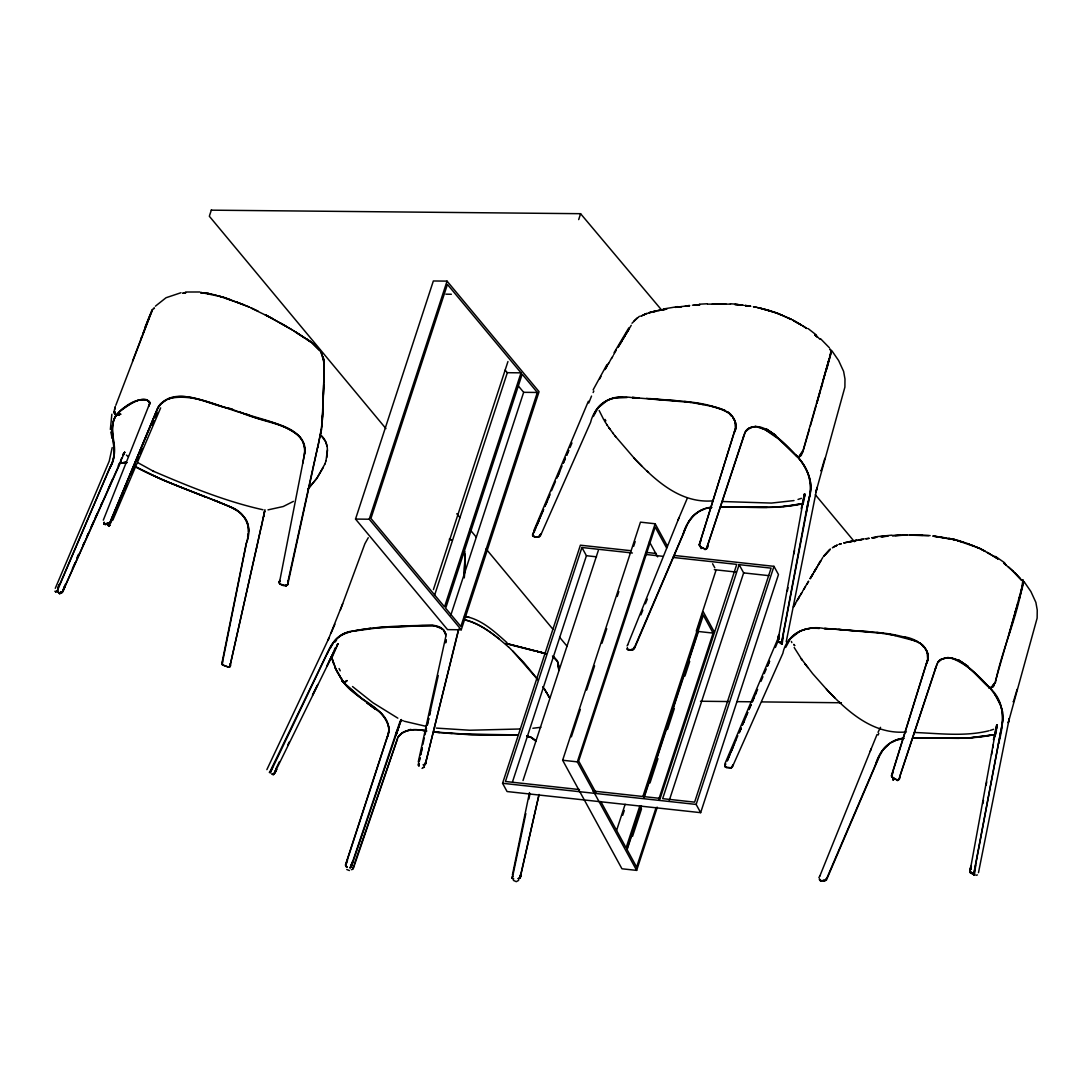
<?xml version="1.0" encoding="UTF-8"?>
<svg xmlns="http://www.w3.org/2000/svg" width="1092" height="1092" viewBox="0 0 1092 1092"><rect width="100%" height="100%" fill="white"/><g stroke="black" fill="none" stroke-linecap="round" stroke-linejoin="round"><path stroke-width="1.5" d="M327.423 450.013L325.989 460.838M558.858 670.529L558.012 662.312L553.753 656.783M256.552 548.048L230.194 665.042L230.33 664.127C232.241 666.816 226.795 667.649 228.747 667.007L230.043 665.792L261.165 527.027M446.014 634.629C444.444 628.705 438.288 625.416 432.473 625.334C406.279 625.675 379.811 626.057 354.013 630.876C340.608 631.804 331.49 641.905 327.163 653.712L270.325 772.699L269.301 772.426L270.27 771.17M323.232 399.672L324.215 365.916L323.041 357.002L323.764 359.937M464.66 569.355L464.837 553.508L463.923 549.426L464.905 556.865L464.332 577.545M323.86 379.675L324.215 365.916M781.435 643.611L781.449 644.157M973.709 875.142L973.764 874.173M323.218 393.843L322.7 409.555M317.786 447.543L322.017 424.911L323.642 387.797L324.078 362.216L320.748 351.569M323.382 394.553L323.682 384.985M323.778 381.804L324.119 370.652M464.25 576.644L464.905 556.865M464.237 577.777L464.851 561.22M893.038 778.828L893.01 779.92L893.16 779.074M322.413 415.902L321.608 426.822M322.413 420.147L322.986 408.599M323.095 406.811L321.526 429.265L313.145 468.031M222.659 665.219L221.812 663.745L246.26 543.311C252.935 528.938 245.263 511.848 230.439 506.893C198.348 493.311 164.865 482.76 134.179 465.984M148.935 400.969C137.169 396.014 122.686 407.043 115.807 416.093C107.603 428.924 117.226 443.311 113.8 456.893A14.196 4.873 -77.5 0 1 112.831 460.674M248.512 531.599C249.931 520.12 240.117 511.001 230.33 507.002C198.689 493.134 165.315 483.046 134.917 466.352M520.352 877.149L538.984 794.621M520.324 875.334L519.969 877.886L520.324 875.334L519.969 877.886L518.946 878.459C517.239 879.551 522.153 877.408 520.556 875.361L539.093 794.471M426.344 760.346C426.017 764.427 422.618 768.7 425.921 761.684L458.285 631.244M520.556 875.361L520.502 876.234L520.939 874.064M706.811 547.843C701.323 551.733 709.636 548.689 708.107 544.075L744.962 432.951M804.968 495.686L804.531 493.761L777.763 641.618M900.013 776.262C900.818 780.384 894.007 782.295 899.057 778.828M706.838 547.734L706.497 549.017L705.296 549.153M313.227 467.799L287.701 584.834L285.927 585.708M519.028 878.705L518.25 878.5M996.914 728.146L996.778 724.747L970.392 869.273M230.316 664.346L229.948 666.748L228.446 667.13M445.713 636.923L418.291 761.875M287.96 582.5C289.189 588.424 276.685 585.271 279.852 580.603M112.203 447.556L109.227 461.152L55.282 588.315M228.815 667.212L228.037 666.789M229.907 666.134L230.153 664.032L229.77 666.762M809.527 496.164L781.886 641.782L780.985 641.809L781.681 641.878L807.398 505.35M999.74 736.936L974.132 872.754L973.231 872.795L973.941 872.863L1002.77 720.761L1002.729 712.216L1000.695 705.568L995.494 695.372L990.362 688.492L993.884 685.189L995.686 681.176C1002.552 647.829 1018.727 614.032 1022.781 580.685M286.363 585.708L280.426 584.179L279.142 582.555M304.572 454.272C306.265 447.447 303.59 440.322 298.635 435.503C278.87 420.461 252.197 418.086 229.798 408.381C208.818 405.46 176.426 384.329 158.872 405.937M396.328 734.629L401.255 719.573L400.054 722.959M973.627 874.528L973.559 874.132M326.781 457.685L327.136 453.344C328.119 447.106 326.358 440.021 321.43 435.776M270.325 772.699L272.959 766.065M520.447 875.552L520.775 873.928M819.437 879.319L821.075 881.189L826.48 879.975L879.442 756.183L883.005 749.945L889.407 743.829M973.832 875.006L973.982 874.214M209.541 215.574L211.466 209.719M264.947 509.691L256.552 548.211M263.759 516.734L264.673 510.92L261.22 527.682M445.618 642.301L446.014 639.857M321.444 429.661L320.27 436.677M350.996 866.27L350.395 867.935M445.727 642.888L446.191 640.089M114.469 409.91L115.206 406.879M287.524 584.52L285.585 585.271L286.391 585.64M779.087 635.749L778.364 639.885L779.074 635.626M786.24 641.7L817.021 487.482L815.997 491.823L844.894 387.1L844.976 378.992L843.611 371.389L838.615 360.537L831.845 350.723M971.334 866.734L970.856 869.491L971.334 866.611M978.487 872.685L1009.267 718.468L1008.257 722.795L1037.141 618.086L1037.236 609.978L1035.871 602.375L1030.875 591.509L1024.105 581.695M778.582 635.558L777.613 641.236M804.79 496.942L804.599 494.075M970.365 869.164L970.829 866.529M997.051 727.914L996.846 725.047M787.387 591.018L787.987 587.673M793.966 553.849L794.553 550.505M808.722 499.877C813.909 485.012 808.722 468.905 798.279 457.644M982.896 803.63L983.482 800.299M986.131 785.271L986.731 781.94M991.536 754.749L992.123 751.405M992.724 748.075L993.311 744.73M783.428 634.534L782.2 643.802L781.503 643.72M975.675 865.519L974.46 874.774L973.75 874.706M114.578 409.746L115.329 406.729M288.247 581.094L287.838 583.319L288.315 581.108M809.65 494.553C814.304 481.299 805.077 466.134 798.225 457.371M247.625 536.923L248.225 533.756M778.732 639.735L779.238 637.073M808.189 501.515C813.158 486.268 809.322 469.778 798.334 457.985M350.914 867.116L351.105 866.161M703.985 509.241C693.079 512.871 686.895 523.409 683.456 533.729L634.22 648.989L632.445 650.027L627.75 649.426M701.651 548.43L700.805 548.43M808.585 501.569L806.333 512.503M819.45 879.824L820.529 880.753L819.56 879.074M988.833 687.66L990.499 688.151L988.233 686.226M279.702 581.217L304.409 454.832C308.285 421.648 258.736 423.068 239.503 411.602M302.812 463.213L305.105 449.604L303.057 441.55M998.593 743.488C1003.671 724.815 1006.401 703.357 990.54 688.629M893.133 778.855C892.423 780.603 894.949 778.596 893.242 780.07M512.421 874.924L529.483 792.574M970.01 872.59L970.174 870.542L969.996 872.412M513.049 874.651L525.853 813.567M528.883 799.098L529.934 794.089M777.709 639.352L778.541 635.38M969.969 870.324L970.802 866.352M426.221 760.305L425.757 762.407L425.921 761.684M287.742 582.459L312.585 469.642M419.301 761.342L420.051 757.903M420.775 754.763L422.235 748.184M622.686 397.215C607.22 395.754 594.062 407.671 590.635 422.263L540.267 536.145L538.806 537.046L534.261 536.773L532.582 535.176L532.923 534.22M512.189 877.872L512.708 876.303M733.182 765.096L731.531 767.881L726.508 767.744L724.829 766.161L725.839 763.95M419.123 761.097L419.86 757.807M420.597 754.517L422.072 747.924M422.809 744.635L424.283 738.056M425.02 734.766L426.481 728.187M427.218 724.897L428.692 718.304M429.429 715.014L438.261 675.525M427.286 725.388L428.774 718.768M429.511 715.465L430.617 710.496M801.2 508.817L804.531 493.761M804.34 496.082L804.749 494.28M996.6 727.067L996.996 725.265M312.954 467.977L317.69 446.969M734.575 431.654C738.492 424.447 733.606 416.27 727.859 411.807M926.821 662.639C930.302 656.374 926.849 649.317 922.358 644.69C897.556 630.343 866.461 632.718 838.793 629.32M802.989 504.327L804.381 498.457M993.433 739.748L996.778 724.747M994.894 736.772L996.286 730.903M995.14 735.517L996.559 729.62M458.039 631.326L425.348 764.223L423.109 764.741L423.737 765.26M111.862 414.223L110.36 429.497M458.053 631.79L458.749 629.019M346.969 680.548L343.625 682.486L363.486 699.945M829.497 357.48L830.998 351.228L830.343 349.467M829.142 359.787L831.039 352.47L830.521 349.699M532.555 534.643L533.415 536.227M826.699 369.424L831.476 351.406M1018.945 600.409L1023.723 582.391L1022.931 580.207M512.803 875.866L512.23 878.036L513.759 878.91M351.433 866.447L401.255 719.573M715.956 570.447L696.273 631.121M829.156 359.432L821.211 387.674M1018.863 599.576L1020.133 594.99M1020.979 591.932L1021.825 588.875M580.589 213.745L578.692 219.601M822.808 381.627L829.156 358.804L803.234 449.972L798.907 456.62M821.266 470.338L821.061 471.062L824.856 458.312M1015.055 612.612L1023.122 583.128L1022.945 580.848L1021.47 580.016L1023.327 580.767M1013.513 701.323L1013.321 702.047L1017.116 689.298M279.784 580.48L279.047 582.732L280.016 584.152M399.699 722.631L401.092 719.887M816.666 403.699L820.31 390.881M1008.926 634.684L1018.017 602.634M279.689 580.685L279.142 582.323M809.486 429.006L802.866 451.801L799.085 456.852M810.428 425.743L816.011 406.169M816.952 402.907L822.549 383.347M995.494 680.958L1015.546 610.851M634.711 646.792L632.678 649.808L628.828 650.204L627.272 649.344L627.313 648.102M824.869 880.807L826.958 877.709L825.648 880.507L820.065 880.602M149.276 404.095L148.608 406.361L149.44 403.89M222.577 661.602L222.399 664.741L228.01 667.007M707.193 546.532L743.393 436.855M899.098 778.719L899.808 776.303M707.166 546.655L707.889 544.266M400.436 721.894L400.982 720.092M734.206 432.828C738.151 426.29 734.902 418.673 730.07 413.772C705.364 399.276 674.173 401.801 646.546 398.334M926.453 663.799C933.947 648.566 914.7 636.977 901.596 636.677M351.488 865.451L352.784 861.192M351.133 865.287L351.952 862.639M352.948 861.124L350.314 867.376L351.324 866.461M735.708 427.873L699.112 544.99L700.108 546.737L704.408 548.675M927.954 658.845L891.55 775.934L892.423 777.49L896.668 779.661M386.759 738.738L388.861 730.998A14.196 11.794 71.2 0 0 388.766 727.149C383.483 705.746 356.565 699.849 344.239 683.251M353.125 867.976L353.904 865.478L353.112 868.044M699.412 544.58L700.177 546.519L704.272 548.894M418.768 762.735L418.1 765.096L419.205 765.792M112.872 460.701L109.923 468.154M507.944 361.548L433.415 589.584M523.013 780.548L598.375 550.327M512.68 875.661L512.025 877.668L512.994 878.91M355.528 519.069L433.347 280.972L447.051 281.122L539.066 391.687L461.247 629.77L447.543 629.634L355.528 519.069L369.219 519.219L461.247 629.77M369.219 519.219L447.051 281.122M434.534 595.413L507.33 372.7L505.159 370.106M521.02 372.85L444.54 606.865L370.939 518.441L447.42 284.425L521.02 372.85L507.33 372.7M450.86 615.028L523.655 392.315L518.222 385.79M537.346 392.465L460.865 626.467L445.673 608.23L522.153 374.215L537.346 392.465L523.655 392.315M674.938 555.528L773.982 566.338L778.473 574.569L700.654 812.666L507.057 791.536L502.566 783.292L580.384 545.195L631.039 550.723M632.404 553.002L581.913 547.488L505.432 781.49L579.483 789.571M512.571 781.667L586.418 555.719L581.913 547.488M657.288 807.22L636.65 870.392L621.949 868.782L562.639 760.25L640.458 522.153L655.159 523.764L667.389 546.137M571.375 736.854L580.33 709.418M586.663 690.048L594.58 665.833M601.965 643.243L606.715 628.719M617.267 596.437L618.836 591.605M633.619 546.409L635.189 541.577M636.65 870.392L577.34 761.861L655.159 523.764M616.693 830.111L625.129 804.285M622.699 815.314L624.283 810.469M639.83 805.896L626.112 847.856L600.764 801.46M642.997 796.204L702.606 613.841M641.086 805.623L626.849 849.194L636.636 867.103L656.155 807.398M643.72 797.542L703.33 615.178L713.117 633.101L658.79 799.33M627.217 849.371L641.454 805.787M644.089 797.72L698.416 631.49L713.117 633.101M632.527 836.39L641.536 808.858M649.999 782.937L657.944 758.64M667.471 729.483L674.351 708.435M684.943 676.044L689.707 661.465M659.937 799.126L736.759 564.387L672.808 557.411M739.134 564.646L662.667 798.662L694.621 802.142L771.102 568.14L739.134 564.646L743.638 572.89L669.273 800.436M700.654 812.666L696.15 804.435L773.982 566.338M899.044 779.401L897.433 780.057M900.136 775.252L935.653 667.826M900.368 775.061L935.762 668.045M351.515 864.919L400.109 721.198M396.478 733.319L399.344 724.774M395.509 735.203L397.201 730.152L395.632 734.629M395.959 735.23L397.188 731.558M700.982 540.431L699.33 544.853L700.873 547.174M893.242 771.402L891.727 776.617L896.532 779.879M324.884 464.086L326.03 460.688M115.738 415.52C106.347 431.79 120.297 451.16 109.842 467.485L57.467 590.444M354.299 864.236L397.584 738.178M397.611 738.574L353.071 869.177L351.351 869.682M699.562 544.048L735.435 428.214L734.916 421.785M743.12 437.728L744.73 433.046M935.366 668.7L936.977 664.032M347.529 860.018L345.714 865.833M936.24 666.68L937.223 663.922M634.698 646.737L632.609 649.836M726.03 767.226C724.214 765.915 724.351 765.11 725.675 767.198M418.782 763.444L419.055 765.751M781.149 643.666L782.2 643.802L777.709 640.895L782.2 643.802L781.681 641.878M973.395 874.637L974.46 874.774L969.969 871.866L974.46 874.774L973.941 872.863M340.445 609.786L364.905 543.693L368.263 537.714M342.683 603.685L327.969 640.376L328.951 638.056L266.871 769.628M115.807 405.323L152.334 310.101M132.541 361.124L149.713 316.23M351.365 865.451L352.921 861.342M140.609 339.708L141.742 336.732M142.888 333.756L149.167 317.403M540.799 533.988L538.67 536.841L534.261 536.773L532.664 535.681L532.691 534.411M824.747 628.664C806.674 624.474 786.636 634.015 782.882 653.248L732.377 766.898L730.917 767.826L725.252 766.939L726.098 766.925M418.673 763.881L418.673 765.806M123.573 454.327L124.706 452.211L123.642 454.682M120.543 460.906L121.662 458.039M878.159 734.998L878.787 733.401M148.771 405.815L103.303 520.174M588.752 403.003L591.536 396.068M677.886 520.42L687.209 498.471M870.147 751.405L877.04 734.493M144.99 327.368L152.075 309.841L154.45 308.285M627.613 645.017L679.06 517.608M819.86 875.989L871.307 748.58M532.951 534.275L532.841 534.589M640.922 614.851L642.833 610.114M645.399 603.808L647.31 599.071M725.197 765.246L725.088 765.56M120.966 461.452L62.285 592.56M118.291 465.752L119.287 463.322M540.813 533.947L538.67 536.855M733.073 764.932L730.93 767.826M149.563 316.571L152.457 309.951M588.383 401.242L533.961 530.275M779.388 635.244L724.706 764.209M775.375 647.46L777.245 642.97M122.659 454.791L124.474 452.457M116.912 508.435L110.592 523.232M118.236 505.309L120.229 500.6M121.553 497.461L123.532 492.765M124.857 489.625L126.849 484.93M133.47 469.26L135.449 464.55M136.773 461.411L138.766 456.715M140.09 453.576L142.069 448.88M152.006 425.361L153.986 420.666M155.31 417.526L157.303 412.831M63.35 590.526L64.96 586.718M112.722 517.895L114.715 513.199M116.039 510.073L118.018 505.364M131.258 474.051L133.238 469.355M333.087 653.166L326.849 666.325M332.009 657.602L337.851 643.911M122.795 455.173L124.256 452.593M112.763 520.229L160.633 407.903M333.36 652.347L335.312 647.788M543.57 509.363L533.183 533.36L534.152 531.231M544.894 506.251L546.218 503.153M548.198 498.498L549.522 495.399M551.501 490.745L555.473 481.435M556.797 478.337L558.79 473.682M560.1 470.57L562.093 465.915M563.417 462.817L565.397 458.162M566.721 455.064L568.7 450.409M533.865 532.705L535.872 527.996M537.209 524.856L539.216 520.147M545.904 504.449L547.911 499.74M557.944 476.208L559.95 471.498M727.231 760.51L734.507 743.447M735.817 740.335L737.81 735.68M739.134 732.582L741.113 727.927M742.437 724.829L744.416 720.174M745.74 717.062L747.733 712.407M749.057 709.309L751.037 704.654M752.361 701.555L756.333 692.246M760.96 681.381L762.939 676.726M764.263 673.627L766.256 668.973M767.567 665.874L769.56 661.22M727.449 760.537L730.125 754.272M731.463 751.132L733.469 746.423M739.489 732.295L740.826 729.156M743.502 722.877L745.508 718.167M536.24 526.767L543.516 509.691M544.84 506.579L546.833 501.924M548.157 498.826L550.136 494.171M563.376 463.117L565.356 458.463M566.68 455.364L568.673 450.709M569.997 447.597L571.976 442.942M727.163 760.851L729.156 756.183M730.48 753.084L732.459 748.429M733.783 745.317L735.776 740.663M739.079 732.909L741.072 728.255M742.383 725.143L744.375 720.488M745.699 717.389L747.679 712.735M749.003 709.623L750.996 704.968M752.32 701.869L754.299 697.201M755.623 694.102L757.616 689.448M767.539 666.161L769.532 661.506M62.763 590.813L64.51 586.759M634.493 647.419L686.827 525.375M826.74 878.391L879.074 756.346M331.163 632.896L334.916 624.201M683.278 533.66C686.8 520.447 697.16 508.312 711.479 507.261M875.538 764.632C879.046 751.419 889.407 739.284 903.726 738.247C894.171 739.352 884.889 744.935 880.452 753.63M104.081 522.331L103.849 524.064L107.289 523.396L108.886 525.743L109.364 525.006M60.074 583.92C57.726 585.244 58.504 590.663 57.125 591.004L59.937 593.57M333.197 652.948L326.795 666.297M336.909 645.563L337.619 643.966M77.163 557.411L78.556 554.327M64.114 587.209L65.493 584.124M72.4 568.727L75.171 562.557M77.245 557.944L78.624 554.859M82.774 545.618L84.152 542.533M86.923 536.377L88.302 533.292M91.073 527.136L93.83 520.966M95.209 517.895L97.284 513.267M100.737 505.569L102.129 502.484M108.354 488.629L112.49 479.374M593.393 416.489L598.17 407.739L607.043 400.682A22.468 16.994 -36.6 0 1 614.468 398.089L627.054 397.515M785.653 647.474L790.417 638.711L799.289 631.654M324.925 463.95L316.762 478.501L308.067 489.011M273.86 774.487L338.097 643.693M275.048 773.054L276.699 769.437M994.948 682.568L991.154 687.605L988.383 686.431M270.406 770.761L327.996 651.528M62.681 590.786L64.51 586.909M158.299 406.647L109.801 522.686M424.378 767.116L422.031 768.413M518.659 880.37L516.298 881.667L513.377 880.384M593.12 392.547L593.83 391.059M329.02 661.875L331.818 656.087M593.12 389.885L606.92 364.605M803.221 451.078L799.426 456.879M995.467 682.063L991.577 687.728M995.576 682.186L991.181 687.96M274.911 771.594L276.153 769.068M327.204 653.999C331.668 643.966 337.892 633.278 350.123 631.968M275.716 769.205L279.47 761.629M287.742 744.99L289.243 741.973M312.558 695.072L317.827 684.479M594.389 413.691C600.313 398.853 618.277 395.249 632.486 397.693M786.649 644.676C791.727 631.968 806.497 626.685 819.3 628.487M878.036 732.309L880.548 727.327M312.53 694.99L317.035 685.926M323.368 467.362L316.994 478.064L308.272 488.711M274.351 772.767L276.18 769.15M276.617 769.423L273.833 774.351M60.292 592.451L61.698 592.601L62.421 591.495L61.698 592.601L60.292 592.451L60.934 592.792M627.095 645.932L627.682 644.812M819.928 875.784L818.836 877.736M423.751 764.973L424.392 765.001M893.133 778.159L891.359 775.975L927.681 659.199L927.163 652.77M627.422 647.911L627.354 649.453L628.337 649.481M599.631 378.924L600.969 376.453M520.27 877.518L518.154 878.691M328.692 650.709L329.238 649.726M330.098 648.58L333.21 643.133M398.239 737.1L400.054 734.67M745.154 432.132L745.672 431.19A14.196 10.906 62.1 0 1 747.761 428.91L751.569 426.986L755.732 426.467L764.96 429.552L778.5 438.943L797.788 457.152M937.4 663.103L937.932 662.175A14.196 10.906 62.1 0 1 940.007 659.882C959.882 650.955 977.244 677.122 990.267 688.288M745.386 432.022C761.643 413.486 786.458 447.679 797.87 457.261M937.632 663.008L941.072 659.254L948.184 657.439M604.995 369.615L606.674 366.653M797.242 600.586L798.921 597.624M688.192 522.659C692.656 513.895 702.006 508.271 711.684 507.452M605.023 369.164L606.579 366.462M793.379 606.92L799.617 596.082M606.06 367.635L608.613 363.24M798.32 598.621L801.719 592.751M793.584 606.975L795.563 603.562M610.319 360.319L612.011 357.425M613.718 354.531L616.257 350.204M617.963 347.311L631.244 325.307M620.297 343.844L621.88 341.154M802.565 591.304L808.517 581.176M810.209 578.282L812.762 573.955M807.043 584.206L808.612 581.531M810.196 578.842L813.349 573.477M104.3 522.467L104.436 524.174L109.514 523M618.099 347.379L619.737 344.594M621.375 341.81L623.013 339.025M624.651 336.24L628.76 329.279M810.346 578.351L822.726 557.575M623.546 338.343L625.211 335.531M626.863 332.719L629.361 328.501M814.127 572.126L817.458 566.502M819.123 563.69L820.788 560.878M614.113 352.62L628.828 327.846M608.299 363.909L609.937 361.152M611.561 358.408L613.185 355.664M800.559 594.881L802.183 592.137M803.808 589.393L805.446 586.65M813.608 572.508L816.215 568.14M817.949 565.233L820.542 560.865M104.368 522.59L103.89 524.119L105.719 524.692L105.146 524.31M60.306 593.434L59.432 593.693L57.125 591.004C58.217 590.117 57.685 585.38 59.937 583.892L110.128 467.349C120.611 451.173 106.511 431.982 115.82 415.875M116.421 414.987L119.588 414.4M758.312 307.698L775.702 312.694M957.179 540.677L963.731 542.205M349.754 867.826L350.505 867.184M533.838 535.954L532.992 535.967M335.23 641.946L336.527 640.062M745.467 431.449L748.935 428.037L755.814 426.399M937.728 662.434C954.913 645.549 977.886 678.569 989.98 688.192M62.613 591.878L61.944 592.246M273.491 773.859L274.106 773.436M351.324 866.215L350.696 866.625M823.464 556.551L830.152 549.18M334.179 641.727C342.424 630.739 358.258 630.439 370.679 628.241M823.504 556.278L830.22 549.276M963.581 542.192L957.193 540.526L979.879 548.389L997.965 558.667M632.022 323.246L637.51 317.731M824.392 555.5L829.565 549.931M124.706 452.211L62.244 592.369M119.424 414.564L117.267 415.219L115.479 414.318M272.031 773.914L274.037 773.573M800.286 456.36L801.542 454.941M992.546 687.346L993.802 685.926M108.763 525.989L107.739 525.238L109.569 524.965M764.932 309.555L764.577 309.036M801.76 454.067L798.934 456.988M800.095 456.142L801.378 454.736M992.355 687.114L993.624 685.721M155.392 306.183L166.039 297.734L180.999 292.724M205.61 293.216L201.187 292.656M957.752 540.267L960.114 541.236M160.934 403.453L157.821 407.862L110.101 522.481L107.876 523.764M634.029 320.911L639.475 316.27M59.732 593.625L59.173 593.229M421.212 730.193L426.835 731.012C417.39 729.006 404.258 727.954 398.048 737.059L401.965 733.264M162.299 402.47C183.169 387.442 210.701 405.2 232.705 409.35M347.106 680.78L344.116 682.432L345.604 682.104M273.587 773.641L274.215 773.941L273.259 774.446L272.099 773.969M400.668 734.042C407.917 728.555 417.485 729.128 425.894 730.985M892.915 779.306L893.898 779.415M166.489 399.645L160.387 404.463L157.903 408.231L111.971 518.099C111.343 519.71 110.251 525.429 107.289 523.396L107.739 525.238L109.609 525.47M400.928 733.783L403.685 732.131M832.363 547.856L836.062 545.823M641.031 316.038L646.86 313.336M833.278 547.024L837.114 545.099M891.55 742.464L896.232 740.212L903.944 738.438M641.113 316.148L644.935 314.237M403.658 732.254L406.374 731.067M293.42 501.378L283.224 506.524L268.004 509.868M168.714 399.167L171.007 398.075M835.216 546.137L837.195 545.208M168.141 398.785C194.772 392.165 222.208 408.599 247.679 414.496C264.892 423.218 289.243 423.123 301.774 439.735M120.68 414.264L115.998 415.479M120.748 414.168L116.339 415.26M273.232 774.337L274.215 773.941M643.816 314.851L647.611 313.336M153.44 308.326L154.218 308.053M120.366 463.117L126.713 462.571L121.021 462.899M798.006 499.44L801.378 498.321M990.267 730.425L993.624 729.292M839.202 544.43L841.277 543.761M977.408 874.924L975.948 875.32M121.007 463.076L121.908 462.79M839.12 544.321L841.263 543.652M343.966 682.418L345.495 681.981M988.929 730.794C964.605 736.8 939.12 733.401 914.413 732.486M648.962 312.967L651.665 312.216M649.003 312.667L651.433 312.012L649.017 312.776M60.824 592.519L61.848 592.437M408.067 730.562L413.472 729.606M408.463 729.961L410.865 729.388M652.975 311.643L656.06 310.92M706.319 508.299L711.602 507.275M652.975 311.807L656.06 311.138M658.845 310.551L661.615 309.964M653.207 311.889L656.278 311.234M848.32 542.123L851.091 541.536M848.525 542.205L854.667 540.895M61.275 592.506L61.971 592.355M653.084 311.657L664.646 309.241L657.493 310.633M423.246 767.267L424.406 767.021M354.941 630.944L379.252 627.682L422.754 625.484L435.094 625.839L442.533 629.101M802.743 503.726C776.139 509.664 748.552 506.838 721.553 506.852M994.989 734.698L967.594 738.233L912.612 738.042M794.021 500.573L771.416 503.071L722.167 501.515M802.62 503.617L787.987 506.115L772.604 507.193M994.867 734.602L980.234 737.086L964.864 738.165M802.456 503.644L783.019 506.524M994.703 734.629L967.922 738.015L913.799 737.823M663.881 309.65L666.803 309.118M859.049 540.103L863.431 539.298M662.994 309.664L666.297 309.077M855.254 540.649L861.834 539.462M858.53 539.926L863.444 539.052M664.168 308.859L677.518 306.634M540.909 727.286L532.869 728.268M675.375 307.398L689.557 305.528L686.349 305.992M864.837 538.834L869.068 538.274M866.229 538.861L869.014 538.424M182.951 293.298L185.681 292.874M182.787 293.161L185.544 292.752M206.033 293.12L200.751 292.67L205.787 293.12M809.459 628.651L806.715 629.06A22.468 16.994 -36.6 0 0 799.289 631.667M678.159 307.221L680.985 306.838M873.231 537.824L876.057 537.441M871.826 537.755L876.057 537.182M678.2 307.07L681.463 306.634M872.085 537.837L876.972 537.182M880.37 536.677L887.687 535.926M685.216 306.265L689.557 305.787M881.804 536.773L887.687 536.186M877.053 536.622L891.823 535.176M881.667 536.636L887.728 536.049M124.079 462.366L125.716 462.203M123.082 462.571L126.972 462.639M692.451 305.214L699.917 304.559M693.98 305.2L699.958 304.682L695.427 305.214M376.358 627.736L432.609 625.361L440.991 627.75L443.802 630.221L446.027 634.466M343.57 682.473L336.909 671.471L331.531 657.548M185.449 292.014L199.932 291.987M899.849 535.203L892.205 535.653L907.602 534.998L895.222 535.626M699.562 304.19L707.111 303.781M519.956 728.992L469.806 730.234L436.268 728.091M775.347 507.261L720.351 507.07M707.561 304.122L730.493 304.136M712.243 304.108L726.016 304.122M273.532 774.228L273.259 774.446M767.021 507.398L722.358 506.838M959.281 738.369L914.605 737.81M812.23 628.269L819.164 628.309M505.036 734.793L511.971 734.807L458.681 734.001M909.104 534.889L930.111 535.599M445.877 294.185L451.351 294.253M700.491 701.241L728.719 701.542M736.963 701.637L751.787 701.801M761.943 701.91L841.413 702.77M272.795 774.132L273.519 774.146M922.713 535.38L909.09 535.148L928.637 535.612M517.39 735.025L472.072 734.575L434.725 732.049L439.516 732.555M517.294 735.189L468.632 734.657L434.616 732.172M637.987 397.966L632.35 397.502L690.936 402.429M870.57 631.818L824.596 628.487L830.234 628.937M632.35 397.502L639.161 397.87M824.596 628.487L831.422 628.842M734.902 304.531L742.273 305.2M146.123 399.495C137.81 398.744 130.398 403.685 123.778 408.08C121.676 408.504 109.009 422.959 120.557 410.81C127.791 405.924 143.12 393.038 150.273 403.289M734.916 304.436L740.758 305.187M200.832 292.67L205.583 292.97M712.571 500.873C679.92 503.494 654.982 480.084 634.193 458.258L634.739 458.817L614.905 435.749M906.415 731.954C873.177 734.957 847.529 711.602 826.439 689.229L826.999 689.803L812.612 673.6L801.296 658.776L802.279 660.25M829.961 628.719L883.182 633.415M730.371 303.781L737.864 304.299M649.672 398.58L678.309 400.846M445.782 733.087L452.17 733.565M937.427 536.622L933.018 536.172L956.838 540.021M262.967 509.759C225.007 501.324 188.479 486.24 152.784 470.952M737.864 304.627L743.775 305.269M933.073 535.926L954.272 539.666L948.716 538.342M646.232 552.388L656.36 553.494M645.877 554.463L662.707 556.306M586.418 555.719L596.519 556.824M714.332 569.683L736.213 572.072M743.638 572.89L768.877 575.648M562.639 760.25L577.34 761.861M592.956 791.045L660.278 798.402M502.566 783.292L696.15 804.435M201.119 292.519L223.505 297.16L249.59 307.139M684.588 401.474L703.275 404.531M876.849 632.445L895.536 635.517M513.349 878.787L512.066 877.982M349.399 870.542L346.751 869.491M745.167 305.651L750.054 306.306M940.676 537.073L945.522 537.878M273.478 774.651L272.413 774.487M970.515 872.754L970.365 871.634M745.222 305.528L750.177 306.238M745.249 305.419L750.805 306.238M756.469 307.357L753.453 306.784M207.412 293.557L211.316 294.226L205.897 293.052M212.066 294.376L208.545 293.666M1022.262 580.357L1021.47 580.207M778.268 641.768L779.565 642.301L778.009 641.632M753.562 306.702L757.684 307.494M697.228 403.221C708.694 406.593 723.245 406.21 731.64 415.875M889.475 634.193L917.075 641.373M426.208 726.371L404.327 721.252M207.698 293.379L211.875 294.239M207.726 293.393L211.985 294.308M758.435 307.767L769.355 310.469M949.044 538.383L955.65 539.817M779.429 642.178L777.763 640.867M971.689 873.163L970.01 871.853M463.786 619.587C477.259 622.29 488.602 630.698 499.262 638.902M213.309 294.581L216.189 295.263M757.848 307.698L760.633 308.353L758.094 307.726M759.049 307.753L777.231 313.117L791.482 319.355M952.797 539.093L955.8 539.817M545.618 653.562L506.087 643.434M709.336 405.705L724.87 410.251M536.158 651.323L511.288 645.031M464.496 616.257C481.49 619.178 494.471 631.586 506.906 642.56M228.76 667.28C227.177 665.874 219.847 666.079 222.645 661.602L246.423 543.229C248.84 534.725 250.464 524.474 244.185 517.13A22.468 19.793 41.5 0 0 238.425 511.411L230.412 506.879L213.213 499.808M526.808 736.158L531.313 737.578L536.145 741.332M533.06 536.063L533.77 536.24M465.124 616.407L469.328 617.471M545.918 653.644L535.885 651.064M60.538 592.192L61.671 592.478M463.745 619.642C481.122 623.655 495.304 635.544 508.449 646.955M449.235 539.23L452.375 540.049L449.658 539.257M537.687 651.692L545.372 653.685M507.302 643.939L509.964 644.662M506.046 643.338L545.904 653.548M217.622 295.604L243.871 304.764M971.771 873.177L970.406 871.58M213.404 294.608L216.38 295.468M767.867 310.251L772.89 311.711M961.383 541.591L963.895 542.328M970.529 872.877L971.225 873.122M217.622 295.686L223.437 297.393M758.08 426.808C773.873 432.282 786.609 444.758 797.488 456.975M950.34 657.793C966.12 663.267 978.869 675.73 989.734 687.946M109.104 525.593L108.094 525.047M226.112 298.28L230.112 299.59M965.137 542.697L969.355 544.157M1022.44 579.866L1023.368 580.398M797.842 456.865L795.986 455.241M205.119 496.915L162.558 479.838L136.186 467.171M773.15 311.834L775.962 312.913M777.531 313.513L782.241 315.315M968.222 543.884L974.501 546.3M777.108 313.172L791.331 319.424M970.624 544.649L979.756 548.457M214.646 500.464L220.379 502.716M988.942 687.796L990.171 688.274M236.882 302.075L249.604 307.248M344.116 682.432L342.711 681.108M778.951 642.383L782.2 643.802M971.197 873.368L974.46 874.774M975.825 546.887L979.783 548.634M402.443 720.461L403.248 720.829M251.024 307.753L258.244 311.22M250.928 307.999L272.427 318.482M787.523 317.649L791.372 319.587M981.053 549.276L984.902 551.201M153.904 471.512L137.428 462.435M981.039 549.099L984.875 551.037M343.448 682.568L335.012 667.881M265.315 314.919L285.913 326.071M265.424 314.673L294.28 331.067M792.615 320.065L800.873 324.761M987.332 552.415L997.842 558.899M792.765 319.997L801.2 324.815M793.87 320.911L801.078 325.034M987.359 552.579L989.816 553.944M397.829 718.154L372.877 702.702L352.511 686.54M1021.552 579.756L1023.218 580.63L1023.613 582.254M280.48 323.136L292.506 330.043M991.563 689.571L990.731 688.984M293.789 330.849L311.084 342.083M295.14 331.886L304.381 337.824M552.456 656.019L557.398 660.96L558.954 669.86M147.243 399.863L150.177 403.808M995.494 556.442L1004.749 562.858M801.978 325.416L806.674 328.474M994.225 556.401L997.76 558.681M802.374 325.512L806.824 328.419M295.673 331.913L313.227 343.557L319.642 349.959M306.893 339.489L310.633 341.987M306.675 338.93L310.961 341.892M829.906 348.962L831.367 351.283M372.631 706.661L358.968 696.669L343.721 682.896M367.84 703.357C379.579 710.114 394.13 723.218 386.773 738.192L345.413 865.11L346.273 866.898M808.066 328.555L816.447 335.067M311.902 342.929L320.202 351.174M553.071 656.606L556.947 660.524M313.227 343.666L319.587 350.041M1004.162 563.404L1016.147 573.942M1004.203 563.581L1006.223 565.219M1004.326 563.363L1006.319 565.028M376.917 709.923C386.158 715.574 392.151 727.613 387.018 737.96L345.618 865.082L347.242 867.335L345.973 866.256M126.399 455.091L128.214 456.647M919.983 642.956L923.887 646.86M814.946 334.903L817.089 336.786M814.973 335.067L816.884 336.773M815.069 334.875L816.993 336.582M1008.285 566.707L1013.376 571.389M647.024 471.021L648.525 472.358M839.27 702.006L840.785 703.344M508.49 646.819L523.696 662.339L537.482 679.074M55.774 591.96L55.037 591.154L56.061 592.246M820.502 338.684L829.36 347.734M1012.257 570.597L1021.143 579.756M816.925 336.322L820.065 339.38M108.75 525.784L107.289 523.396M321.403 435.872L325.539 441.605L327.081 446.355M641.796 466.079L635.394 459.609M834.738 697.747L827.654 690.581M512.721 650.996L538.206 680.193M536.131 741.195L531.299 737.441L526.781 735.994L529.074 736.609A22.468 17.035 -36.9 0 1 534.616 739.762L535.981 741.181M1014.673 572.781L1021.075 579.661M1016.638 574.665L1020.146 578.378M661.342 309.705L580.575 213.691L211.302 210.169M815.314 494.717L854.449 541.714M385.94 428.61L209.309 216.216M456.784 513.731L460.046 517.649M469.847 529.429L476.344 537.237M486.063 548.907L553.057 629.402M559.595 637.25L567.212 646.409M922.03 645.126L923.614 647.051M729.784 414.155L731.367 416.066M343.912 682.336L342.915 681.394M805.527 664.632L805.022 663.895L807.943 667.731M615.683 436.759L612.762 432.923M794.184 647.515L801.678 659.336M610.032 429.265L609.049 427.805L613.213 433.565M604.449 420.911L607.152 425.102M606.715 424.515L609.418 428.364M443.652 630.18L446.123 636.076M793.857 644.567L794.607 645.618M542.833 686.663L549.59 697.679M793.911 644.389L794.689 645.481M796.136 455.46L798.197 456.975M544.635 689.093L549.522 697.856M924.951 648.279L926.398 650.914M732.691 417.294L734.152 419.929M605.009 419.396L605.869 420.816M603.876 419.942L599.153 410.51M994.812 694.662C1003.357 705.678 1004.19 719.601 1000.436 732.486A14.196 1.024 -78.6 0 1 999.63 736.199M320.693 351.651L322.331 354.941M712.598 563.772L714.796 567.799M703.262 611.793L714.468 632.295M666.625 547.993L655.173 527.04L578.678 761.042L595.863 792.478M649.467 541.891L657.643 556.865M149.481 401.638L150.341 403.59M339.066 668.563L340.226 670.816M970.843 872.877L970.638 872.153M791.837 642.587L791.4 641.482M546.177 691.85L546.655 692.901M548.798 696.737L548.443 695.822M926.494 650.682L927.736 653.685M734.233 419.697L735.489 422.7M115.151 414.155L114.428 411.111M115.247 414.005L114.537 410.947M321.799 354.054L323.055 357.712M343.393 682.241L335.312 667.922L331.886 657.712M333.743 664.223L331.722 657.534M464.591 551.801L463.923 549.426L464.51 551.692M342.069 679.279L342.847 682.118M323.095 356.961L323.819 359.855M342.096 680.152L342.438 681.585M114.182 410.892L114.919 414.346M341.919 679.947L342.246 681.353M114.114 411.629L114.524 413.377M463.882 550.04L464.742 556.237M114.005 411.766L114.401 413.54M558.217 663.69L558.735 669.846M558.654 664.892L558.886 667.908M323.737 360.961L324.024 365.028M808.135 501.542A14.196 1.024 -78.6 0 1 807.384 505.227M425.784 761.738L425.348 764.223L425.784 761.738M109.978 525.034L109.132 526.016L109.978 525.047M632.091 649.795L631.381 649.426L632.091 649.795M824.337 880.766L823.641 880.411L824.337 880.766M848.32 541.891L843.693 542.983L856.906 540.212L848.32 541.891M775.62 435.244L766.502 429.074L775.62 435.244M967.881 666.229L958.762 660.059L967.881 666.229M371.962 706.565L366.816 702.784L375.757 709.5L371.962 706.565M111.684 435.38L111.248 431.722L111.903 438.165L111.684 435.38"/></g></svg>
